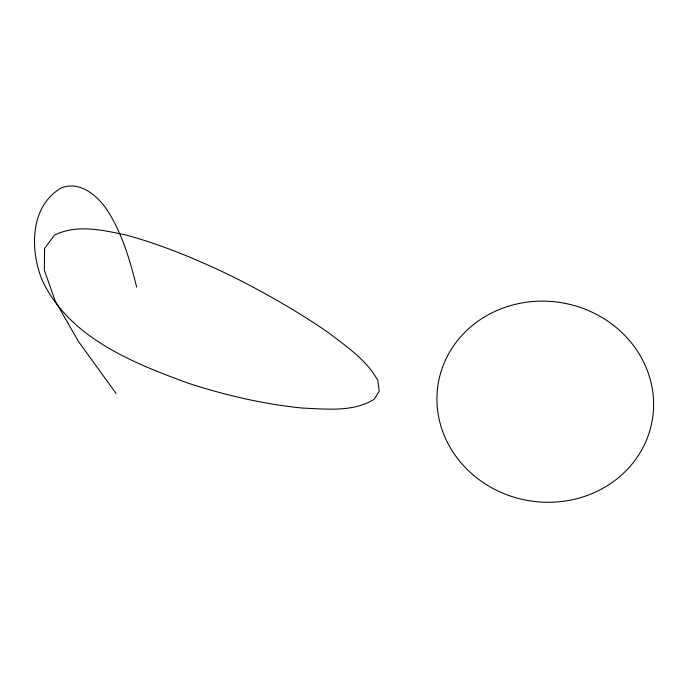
<?xml version="1.0" encoding="UTF-8"?>
<svg xmlns="http://www.w3.org/2000/svg" width="688" height="688" viewBox="0 0 688 688"><rect width="100%" height="100%" fill="white"/><g stroke="black" fill="none" stroke-linecap="round" stroke-linejoin="round"><path stroke-width="1.03" d="M116.117 393.51L78.621 341.712L55.186 300.905L44.333 270.16L44.565 248.557L54.386 235.176C77.133 223.875 102.925 230.196 126.489 235.124C162.712 245.091 197.422 259.6 231.22 275.879C264.751 292.667 297.422 311.217 328.288 332.553C346.442 346.528 366.515 359.841 377.798 380.43L379.243 391.24L373.997 399.427C352.609 412.361 326.198 409.042 302.359 408.061C263.624 404.174 225.552 395.308 188.555 383.302C132.913 362.989 69.514 337.782 42.493 280.842C29.756 250.759 29.679 205.798 61.559 187.798C79.541 180.901 96.354 194.764 106.21 208.627C121.896 232.286 129.869 259.772 136.637 287.051M473.421 475.167A108.592 100.328 10 0 0 651.424 424.487A108.592 100.328 10 0 0 510.943 305.481A108.592 100.328 10 0 0 473.421 475.167"/></g></svg>
